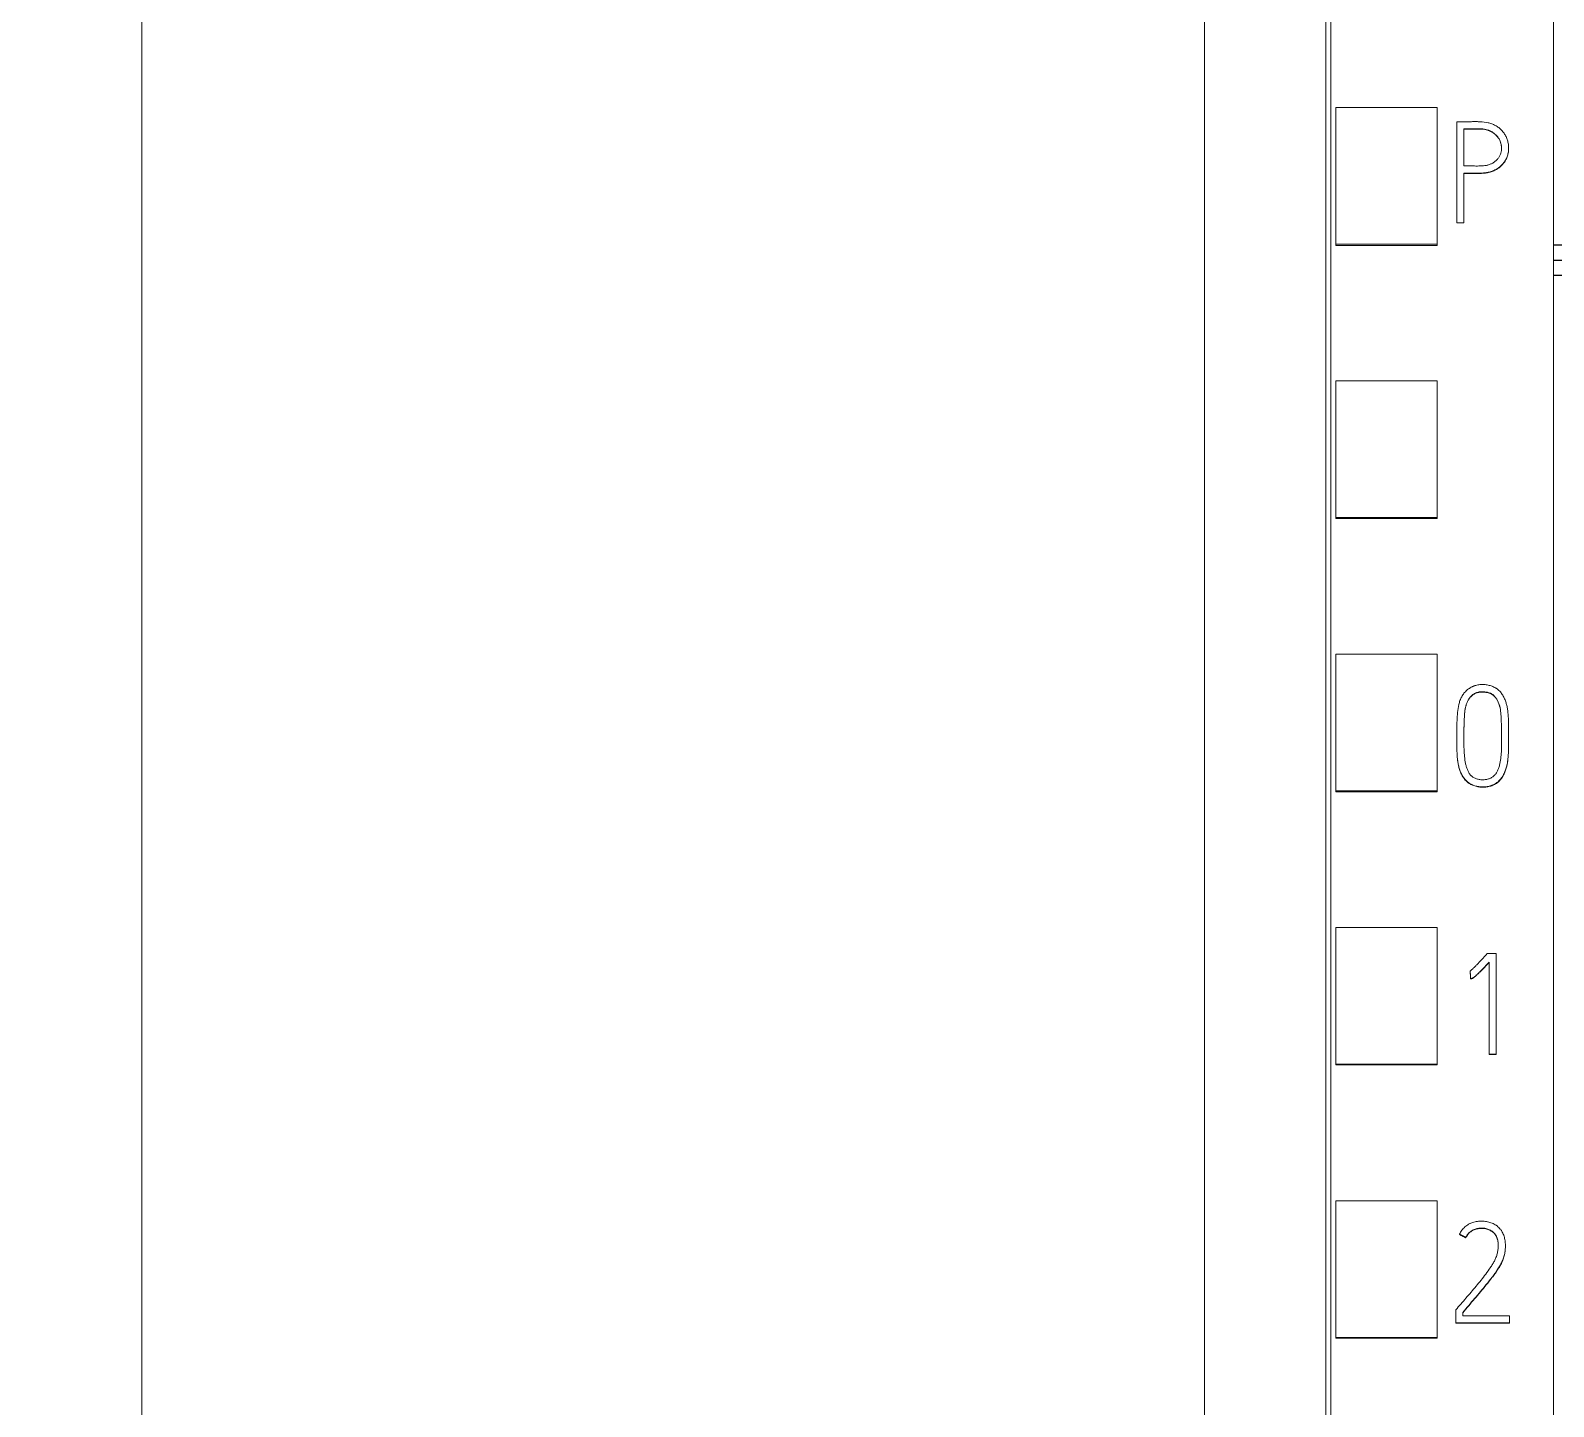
# Model space of a CAD drawing. Header units: millimetres. Extents: x 1359 to 3577, y 1333 to 3557.
# Drawn here: x 2875.67 to 2905.77, y 3245.28 to 3272.48 of the extents above; entities that cross this region are included whole.
import ezdxf

# ---------------------------------------------------------------- set-up
doc = ezdxf.new("R2010")
doc.units = ezdxf.units.MM
doc.set_wipeout_variables(frame=1)
doc.layers.add('000-PI-Oprema', color=30, linetype='Continuous', lineweight=5)
doc.layers.add('002-PI-Kabelska kanalica', color=150, linetype='Continuous')

# ---------------------------------------------------------------- blocks, each defined once
blk = doc.blocks.new('S7-1500 DQ HF - 6ES7522-1BL01-0AB0')
blk.add_wipeout([(0, 147), (34.8, 147), (34.8, 0), (0, 0)])
at = {"layer": '000-PI-Oprema', "color": 0, "linetype": 'ByBlock', "lineweight": 0}
for p, q in [((34.8, 134.681), (34.8, 21.262)), ((30.4, 23.585), (30.4, 132.4)), ((30.5, 85.17), (30.5, 87.872)), ((30.5, 87.872), (32.5, 87.872)), ((32.5, 85.17), (32.5, 87.872)), ((32.887, 87.592), (32.887, 85.597)), ((33.028, 86.718), (33.028, 87.451)), ((33.913, 87.066), (33.913, 87.072)), ((33.028, 85.597), (33.028, 86.577)), ((32.887, 85.597), (33.028, 85.597)), ((32.887, 85.597), (32.887, 85.591)), ((33.028, 85.591), (32.887, 85.591)), ((33.028, 85.597), (33.028, 85.591)), ((30.5, 85.149), (30.5, 85.17)), ((30.5, 85.17), (32.5, 85.17)), ((30.5, 85.149), (32.5, 85.149)), ((32.5, 85.149), (32.5, 85.17)), ((30.5, 79.769), (30.5, 82.471)), ((30.5, 82.471), (32.5, 82.471)), ((32.5, 79.769), (32.5, 82.471)), ((30.5, 79.769), (32.5, 79.769)), ((30.5, 79.75), (30.5, 79.769)), ((32.5, 79.75), (32.5, 79.769)), ((30.5, 79.75), (32.5, 79.75)), ((30.5, 74.367), (30.5, 77.069)), ((30.5, 77.069), (32.5, 77.069)), ((32.5, 74.367), (32.5, 77.069)), ((32.888, 75.469), (32.888, 75.462)), ((33.912, 75.42), (33.912, 75.427)), ((30.5, 74.35), (30.5, 74.367)), ((30.5, 74.367), (32.5, 74.367)), ((30.5, 74.35), (32.5, 74.35)), ((32.5, 74.35), (32.5, 74.367)), ((30.5, 68.966), (30.5, 71.667)), ((30.5, 71.667), (32.5, 71.667)), ((32.5, 68.966), (32.5, 71.667)), ((33.664, 71.151), (33.489, 71.151)), ((33.664, 69.163), (33.664, 71.151)), ((33.153, 70.806), (33.153, 70.8)), ((33.525, 70.98), (33.525, 69.163)), ((33.161, 70.658), (33.161, 70.652)), ((30.5, 68.966), (32.5, 68.966)), ((30.5, 68.95), (30.5, 68.966)), ((30.5, 68.95), (32.5, 68.95)), ((32.5, 68.95), (32.5, 68.966)), ((33.525, 69.163), (33.525, 69.156)), ((33.525, 69.163), (33.664, 69.163)), ((33.664, 69.156), (33.525, 69.156)), ((33.664, 69.163), (33.664, 69.156)), ((30.5, 63.564), (30.5, 66.266)), ((30.5, 66.266), (32.5, 66.266)), ((32.5, 63.564), (32.5, 66.266)), ((32.942, 65.604), (32.942, 65.598)), ((33.067, 65.54), (33.067, 65.534)), ((33.849, 65.372), (33.849, 65.378)), ((32.867, 64.108), (32.867, 63.853)), ((32.867, 63.853), (32.867, 63.847)), ((32.867, 63.853), (33.933, 63.853)), ((33.933, 63.847), (32.867, 63.847)), ((33.006, 63.992), (33.006, 64.058)), ((33.933, 63.992), (33.006, 63.992)), ((33.933, 63.853), (33.933, 63.992)), ((33.933, 63.853), (33.933, 63.847)), ((30.5, 63.564), (32.5, 63.564)), ((30.5, 63.55), (30.5, 63.564)), ((30.5, 63.55), (32.5, 63.55)), ((32.5, 63.55), (32.5, 63.564))]:
    blk.add_line(p, q, dxfattribs=at)
for points, knots in [([(30.3, 23.299), (30.3, 26.64), (30.3, 34.605), (30.3, 47.245), (30.3, 62.731), (30.3, 77.025), (30.3, 91.235), (30.3, 105.802), (30.3, 119.972), (30.3, 129.542), (30.3, 132.586)], [0, 0, 0, 0, 0.091483, 0.21812, 0.346206, 0.515858, 0.610111, 0.736264, 0.916066, 1, 1, 1, 1]), ([(6.9, 129.52), (6.9, 127.497), (6.9, 118.948), (6.9, 105.802), (6.9, 91.235), (6.9, 77.025), (6.9, 62.731), (6.9, 47.245), (6.9, 34.486), (6.9, 25.605), (6.9, 21.348), (6.9, 20.55)], [0, 0, 0, 0, 0.055935, 0.236292, 0.362833, 0.457376, 0.627551, 0.756032, 0.883059, 0.978086, 1, 1, 1, 1]), ([(27.9, 129.52), (27.9, 127.497), (27.9, 118.948), (27.9, 105.802), (27.9, 91.235), (27.9, 77.025), (27.9, 62.731), (27.9, 47.245), (27.9, 34.486), (27.9, 25.605), (27.9, 21.348), (27.9, 20.55)], [0, 0, 0, 0, 0.055935, 0.236292, 0.362833, 0.457376, 0.627551, 0.756032, 0.883059, 0.978086, 1, 1, 1, 1]), ([(33.028, 86.577), (33.08, 86.577), (33.132, 86.577), (33.235, 86.576), (33.287, 86.575), (33.364, 86.577), (33.39, 86.578), (33.428, 86.582), (33.441, 86.583), (33.467, 86.586), (33.48, 86.588), (33.518, 86.595), (33.543, 86.601), (33.592, 86.617), (33.616, 86.627), (33.651, 86.644), (33.663, 86.65), (33.685, 86.663), (33.696, 86.67), (33.728, 86.692), (33.748, 86.709), (33.776, 86.735), (33.785, 86.745), (33.802, 86.764), (33.811, 86.774), (33.834, 86.804), (33.848, 86.826), (33.865, 86.86), (33.871, 86.872), (33.881, 86.896), (33.886, 86.908), (33.898, 86.945), (33.903, 86.97), (33.909, 87.008), (33.911, 87.021), (33.913, 87.047), (33.913, 87.06), (33.913, 87.099), (33.911, 87.125), (33.905, 87.163), (33.903, 87.175), (33.897, 87.201), (33.894, 87.213), (33.882, 87.25), (33.873, 87.274), (33.856, 87.309), (33.85, 87.32), (33.837, 87.343), (33.83, 87.354), (33.808, 87.386), (33.791, 87.406), (33.756, 87.443), (33.736, 87.46), (33.706, 87.484), (33.695, 87.491), (33.673, 87.506), (33.662, 87.512), (33.628, 87.531), (33.605, 87.541), (33.568, 87.555), (33.556, 87.559), (33.531, 87.566), (33.518, 87.569), (33.455, 87.583), (33.404, 87.589), (33.327, 87.593), (33.301, 87.594), (33.249, 87.594), (33.198, 87.594), (33.146, 87.593), (33.094, 87.592), (33.016, 87.592), (32.939, 87.592), (32.887, 87.592)], [0, 0, 0, 0, 0.0625, 0.0625, 0.125, 0.125, 0.15625, 0.15625, 0.171875, 0.171875, 0.1875, 0.1875, 0.21875, 0.21875, 0.25, 0.25, 0.265625, 0.265625, 0.28125, 0.28125, 0.3125, 0.3125, 0.328125, 0.328125, 0.34375, 0.34375, 0.375, 0.375, 0.390625, 0.390625, 0.40625, 0.40625, 0.4375, 0.4375, 0.453125, 0.453125, 0.46875, 0.46875, 0.5, 0.5, 0.515625, 0.515625, 0.53125, 0.53125, 0.5625, 0.5625, 0.578125, 0.578125, 0.59375, 0.59375, 0.625, 0.625, 0.65625, 0.65625, 0.671875, 0.671875, 0.6875, 0.6875, 0.71875, 0.71875, 0.734375, 0.734375, 0.75, 0.75, 0.8125, 0.8125, 0.84375, 0.84375, 0.875, 0.90625, 0.90625, 0.9375, 1, 1, 1, 1]), ([(33.028, 87.451), (33.067, 87.452), (33.106, 87.451), (33.164, 87.451), (33.183, 87.451), (33.222, 87.452), (33.241, 87.452), (33.299, 87.454), (33.338, 87.454), (33.396, 87.45), (33.415, 87.448), (33.454, 87.442), (33.473, 87.438), (33.501, 87.429), (33.511, 87.426), (33.53, 87.419), (33.539, 87.415), (33.566, 87.403), (33.583, 87.393), (33.608, 87.377), (33.617, 87.371), (33.633, 87.36), (33.64, 87.353), (33.663, 87.334), (33.676, 87.32), (33.695, 87.297), (33.701, 87.289), (33.713, 87.273), (33.718, 87.264), (33.733, 87.238), (33.741, 87.22), (33.752, 87.193), (33.755, 87.183), (33.76, 87.164), (33.762, 87.154), (33.768, 87.125), (33.771, 87.105), (33.772, 87.076), (33.772, 87.066), (33.771, 87.046), (33.77, 87.036), (33.766, 87.006), (33.762, 86.987), (33.753, 86.959), (33.75, 86.95), (33.742, 86.931), (33.738, 86.922), (33.724, 86.896), (33.713, 86.879), (33.695, 86.856), (33.688, 86.848), (33.675, 86.834), (33.667, 86.827), (33.645, 86.807), (33.629, 86.795), (33.604, 86.779), (33.595, 86.774), (33.578, 86.765), (33.568, 86.761), (33.541, 86.749), (33.522, 86.742), (33.493, 86.734), (33.484, 86.732), (33.464, 86.728), (33.454, 86.727), (33.425, 86.722), (33.405, 86.721), (33.365, 86.718), (33.345, 86.718), (33.306, 86.717), (33.266, 86.717), (33.227, 86.718), (33.187, 86.718), (33.167, 86.718), (33.108, 86.718), (33.068, 86.718), (33.028, 86.718)], [0, 0, 0, 0, 0.0625, 0.0625, 0.09375, 0.09375, 0.125, 0.125, 0.1875, 0.1875, 0.21875, 0.21875, 0.25, 0.25, 0.265625, 0.265625, 0.28125, 0.28125, 0.3125, 0.3125, 0.328125, 0.328125, 0.34375, 0.34375, 0.375, 0.375, 0.390625, 0.390625, 0.40625, 0.40625, 0.4375, 0.4375, 0.453125, 0.453125, 0.46875, 0.46875, 0.5, 0.5, 0.515625, 0.515625, 0.53125, 0.53125, 0.5625, 0.5625, 0.578125, 0.578125, 0.59375, 0.59375, 0.625, 0.625, 0.640625, 0.640625, 0.65625, 0.65625, 0.6875, 0.6875, 0.703125, 0.703125, 0.71875, 0.71875, 0.75, 0.75, 0.765625, 0.765625, 0.78125, 0.78125, 0.8125, 0.8125, 0.84375, 0.84375, 0.875, 0.90625, 0.90625, 0.9375, 0.9375, 1, 1, 1, 1]), ([(33.772, 87.066), (33.772, 87.069), (33.772, 87.072), (33.771, 87.085), (33.771, 87.095), (33.769, 87.115), (33.767, 87.124), (33.762, 87.154), (33.756, 87.173), (33.746, 87.201), (33.743, 87.21), (33.734, 87.228), (33.721, 87.254), (33.705, 87.279), (33.686, 87.302), (33.68, 87.309), (33.666, 87.324), (33.659, 87.331), (33.637, 87.351), (33.621, 87.363), (33.596, 87.379), (33.587, 87.384), (33.57, 87.394), (33.561, 87.398), (33.534, 87.411), (33.516, 87.418), (33.478, 87.43), (33.459, 87.435), (33.42, 87.441), (33.4, 87.444), (33.342, 87.448), (33.302, 87.448), (33.244, 87.446), (33.224, 87.446), (33.185, 87.445), (33.165, 87.445), (33.107, 87.445), (33.067, 87.446), (33.028, 87.445)], [0, 0, 0, 0, 0.009533, 0.009533, 0.040485, 0.040485, 0.071437, 0.071437, 0.133342, 0.133342, 0.164294, 0.164294, 0.195246, 0.25715, 0.25715, 0.288102, 0.288102, 0.319054, 0.319054, 0.380958, 0.380958, 0.41191, 0.41191, 0.442862, 0.442862, 0.504767, 0.504767, 0.566671, 0.566671, 0.628575, 0.628575, 0.752383, 0.752383, 0.814287, 0.814287, 0.876192, 0.876192, 1, 1, 1, 1]), ([(33.913, 87.066), (33.913, 87.041), (33.911, 87.016), (33.906, 86.979), (33.903, 86.966), (33.897, 86.941), (33.894, 86.928), (33.882, 86.891), (33.872, 86.867), (33.849, 86.822), (33.835, 86.8), (33.811, 86.769), (33.803, 86.759), (33.786, 86.739), (33.777, 86.73), (33.749, 86.703), (33.729, 86.687), (33.697, 86.665), (33.686, 86.658), (33.663, 86.644), (33.652, 86.638), (33.617, 86.621), (33.593, 86.611), (33.556, 86.599), (33.544, 86.596), (33.518, 86.589), (33.506, 86.587), (33.442, 86.575), (33.391, 86.572), (33.287, 86.569), (33.236, 86.57), (33.132, 86.571), (33.08, 86.571), (33.028, 86.571)], [0, 0, 0, 0, 0.065171, 0.065171, 0.098558, 0.098558, 0.131944, 0.131944, 0.198718, 0.198718, 0.265491, 0.265491, 0.298878, 0.298878, 0.332265, 0.332265, 0.399038, 0.399038, 0.432425, 0.432425, 0.465812, 0.465812, 0.532585, 0.532585, 0.565972, 0.565972, 0.599359, 0.599359, 0.732906, 0.732906, 0.866453, 0.866453, 1, 1, 1, 1]), ([(33.229, 76.44), (33.254, 76.45), (33.28, 76.457), (33.333, 76.466), (33.36, 76.469), (33.414, 76.47), (33.441, 76.468), (33.494, 76.46), (33.521, 76.455), (33.56, 76.443), (33.572, 76.439), (33.598, 76.43), (33.622, 76.419), (33.646, 76.406), (33.663, 76.396), (33.669, 76.392), (33.68, 76.385), (33.686, 76.381), (33.713, 76.361), (33.732, 76.342), (33.759, 76.312), (33.767, 76.301), (33.783, 76.279), (33.79, 76.268), (33.811, 76.234), (33.823, 76.21), (33.845, 76.161), (33.854, 76.135), (33.865, 76.097), (33.869, 76.084), (33.876, 76.058), (33.885, 76.019), (33.899, 75.927), (33.905, 75.848), (33.909, 75.742), (33.91, 75.689), (33.912, 75.583), (33.912, 75.53), (33.912, 75.424), (33.912, 75.318), (33.91, 75.212), (33.907, 75.106), (33.905, 75.053), (33.894, 74.948), (33.885, 74.896), (33.868, 74.831), (33.864, 74.818), (33.856, 74.792), (33.852, 74.779), (33.837, 74.741), (33.827, 74.716), (33.808, 74.68), (33.802, 74.668), (33.788, 74.645), (33.781, 74.634), (33.757, 74.601), (33.74, 74.581), (33.711, 74.553), (33.701, 74.544), (33.685, 74.531), (33.679, 74.527), (33.668, 74.52), (33.662, 74.516), (33.634, 74.498), (33.609, 74.486), (33.571, 74.472), (33.558, 74.468), (33.532, 74.46), (33.519, 74.457), (33.479, 74.45), (33.453, 74.447), (33.412, 74.445), (33.399, 74.445), (33.371, 74.446), (33.358, 74.447), (33.317, 74.451), (33.291, 74.456), (33.252, 74.466), (33.239, 74.471), (33.214, 74.48), (33.201, 74.485), (33.164, 74.502), (33.141, 74.515), (33.108, 74.539), (33.097, 74.548), (33.077, 74.566), (33.067, 74.576), (33.04, 74.606), (33.024, 74.627), (33.002, 74.661), (32.995, 74.673), (32.982, 74.697), (32.976, 74.709), (32.959, 74.746), (32.95, 74.771), (32.938, 74.809), (32.934, 74.822), (32.927, 74.849), (32.924, 74.862), (32.916, 74.902), (32.911, 74.928), (32.893, 75.061), (32.891, 75.168), (32.888, 75.329), (32.888, 75.382), (32.888, 75.489), (32.888, 75.543), (32.889, 75.65), (32.89, 75.703), (32.895, 75.81), (32.899, 75.863), (32.91, 75.969), (32.917, 76.022), (32.935, 76.1), (32.942, 76.126), (32.956, 76.165), (32.961, 76.178), (32.972, 76.203), (32.978, 76.216), (32.998, 76.252), (33.013, 76.274), (33.039, 76.307), (33.048, 76.317), (33.067, 76.337), (33.077, 76.346), (33.108, 76.373), (33.13, 76.39), (33.166, 76.411), (33.178, 76.418), (33.197, 76.427), (33.206, 76.431), (33.218, 76.436), (33.222, 76.438), (33.226, 76.439), (33.227, 76.439), (33.229, 76.44)], [0, 0, 0, 0, 0.015625, 0.015625, 0.03125, 0.03125, 0.046875, 0.046875, 0.0625, 0.0625, 0.070312, 0.070312, 0.078125, 0.085937, 0.085937, 0.089844, 0.089844, 0.09375, 0.09375, 0.109375, 0.109375, 0.117187, 0.117187, 0.125, 0.125, 0.140625, 0.140625, 0.15625, 0.15625, 0.164062, 0.164062, 0.171875, 0.1875, 0.21875, 0.21875, 0.25, 0.25, 0.28125, 0.28125, 0.3125, 0.34375, 0.34375, 0.375, 0.375, 0.40625, 0.40625, 0.414062, 0.414062, 0.421875, 0.421875, 0.4375, 0.4375, 0.445312, 0.445312, 0.453125, 0.453125, 0.46875, 0.46875, 0.476562, 0.476562, 0.480469, 0.480469, 0.484375, 0.484375, 0.5, 0.5, 0.507812, 0.507812, 0.515625, 0.515625, 0.53125, 0.53125, 0.539063, 0.539063, 0.546875, 0.546875, 0.5625, 0.5625, 0.570313, 0.570313, 0.578125, 0.578125, 0.59375, 0.59375, 0.601563, 0.601563, 0.609375, 0.609375, 0.625, 0.625, 0.632813, 0.632813, 0.640625, 0.640625, 0.65625, 0.65625, 0.664063, 0.664063, 0.671875, 0.671875, 0.6875, 0.6875, 0.75, 0.75, 0.78125, 0.78125, 0.8125, 0.8125, 0.84375, 0.84375, 0.875, 0.875, 0.90625, 0.90625, 0.921875, 0.921875, 0.929688, 0.929688, 0.9375, 0.9375, 0.953125, 0.953125, 0.960938, 0.960938, 0.96875, 0.96875, 0.984375, 0.984375, 0.992187, 0.992187, 0.996094, 0.998047, 0.999023, 0.999023, 1, 1, 1, 1]), ([(33.572, 76.287), (33.592, 76.276), (33.609, 76.263), (33.641, 76.231), (33.656, 76.214), (33.681, 76.177), (33.692, 76.157), (33.711, 76.117), (33.719, 76.096), (33.741, 76.032), (33.749, 75.989), (33.758, 75.922), (33.76, 75.9), (33.763, 75.856), (33.764, 75.833), (33.77, 75.722), (33.772, 75.632), (33.774, 75.454), (33.773, 75.364), (33.771, 75.23), (33.77, 75.163), (33.767, 75.096), (33.763, 75.051), (33.761, 75.029), (33.753, 74.963), (33.745, 74.919), (33.728, 74.854), (33.722, 74.833), (33.71, 74.801), (33.706, 74.791), (33.697, 74.77), (33.688, 74.75), (33.677, 74.73), (33.665, 74.711), (33.658, 74.702), (33.637, 74.676), (33.621, 74.66), (33.594, 74.64), (33.584, 74.634), (33.565, 74.623), (33.555, 74.618), (33.534, 74.609), (33.523, 74.605), (33.502, 74.599), (33.491, 74.596), (33.458, 74.59), (33.436, 74.587), (33.402, 74.586), (33.391, 74.586), (33.368, 74.587), (33.357, 74.588), (33.324, 74.593), (33.302, 74.597), (33.27, 74.608), (33.26, 74.612), (33.239, 74.621), (33.219, 74.631), (33.2, 74.644), (33.187, 74.654), (33.183, 74.658), (33.174, 74.665), (33.17, 74.669), (33.159, 74.681), (33.152, 74.69), (33.138, 74.708), (33.132, 74.717), (33.115, 74.747), (33.105, 74.767), (33.089, 74.808), (33.082, 74.829), (33.073, 74.862), (33.07, 74.873), (33.064, 74.894), (33.057, 74.927), (33.051, 74.96), (33.042, 75.025), (33.039, 75.069), (33.031, 75.201), (33.029, 75.289), (33.029, 75.421), (33.03, 75.466), (33.03, 75.554), (33.031, 75.686), (33.035, 75.818), (33.046, 75.928), (33.049, 75.95), (33.055, 75.994), (33.059, 76.015), (33.067, 76.048), (33.07, 76.058), (33.076, 76.079), (33.08, 76.09), (33.092, 76.121), (33.101, 76.141), (33.117, 76.169), (33.123, 76.179), (33.135, 76.197), (33.142, 76.206), (33.163, 76.231), (33.178, 76.247), (33.204, 76.268), (33.213, 76.275), (33.231, 76.287), (33.241, 76.292), (33.27, 76.307), (33.291, 76.313), (33.335, 76.323), (33.357, 76.325), (33.401, 76.326), (33.423, 76.325), (33.467, 76.32), (33.489, 76.317), (33.521, 76.308), (33.531, 76.305), (33.547, 76.299), (33.552, 76.297), (33.559, 76.294), (33.562, 76.292), (33.567, 76.29), (33.569, 76.289), (33.572, 76.287)], [0, 0, 0, 0, 0.015625, 0.015625, 0.03125, 0.03125, 0.046875, 0.046875, 0.0625, 0.0625, 0.09375, 0.09375, 0.109375, 0.109375, 0.125, 0.125, 0.1875, 0.1875, 0.25, 0.25, 0.28125, 0.296875, 0.296875, 0.3125, 0.3125, 0.34375, 0.34375, 0.359375, 0.359375, 0.367188, 0.367188, 0.375, 0.382813, 0.382813, 0.390625, 0.390625, 0.40625, 0.40625, 0.414063, 0.414063, 0.421875, 0.421875, 0.429688, 0.429688, 0.4375, 0.4375, 0.453125, 0.453125, 0.460938, 0.460938, 0.46875, 0.46875, 0.484375, 0.484375, 0.492188, 0.492188, 0.5, 0.507813, 0.507813, 0.511719, 0.511719, 0.515625, 0.515625, 0.523438, 0.523438, 0.53125, 0.53125, 0.546875, 0.546875, 0.5625, 0.5625, 0.570313, 0.570313, 0.578125, 0.59375, 0.59375, 0.625, 0.625, 0.6875, 0.6875, 0.71875, 0.71875, 0.75, 0.8125, 0.8125, 0.828125, 0.828125, 0.84375, 0.84375, 0.851562, 0.851562, 0.859375, 0.859375, 0.875, 0.875, 0.882812, 0.882812, 0.890625, 0.890625, 0.90625, 0.90625, 0.914062, 0.914062, 0.921875, 0.921875, 0.9375, 0.9375, 0.953125, 0.953125, 0.96875, 0.96875, 0.984375, 0.984375, 0.992187, 0.992187, 0.996094, 0.996094, 0.998047, 0.998047, 1, 1, 1, 1]), ([(33.572, 76.281), (33.552, 76.292), (33.531, 76.3), (33.499, 76.308), (33.488, 76.31), (33.466, 76.314), (33.455, 76.315), (33.421, 76.319), (33.399, 76.32), (33.355, 76.318), (33.332, 76.316), (33.299, 76.309), (33.288, 76.306), (33.267, 76.298), (33.257, 76.294), (33.237, 76.284), (33.227, 76.278), (33.208, 76.266), (33.199, 76.259), (33.182, 76.244), (33.174, 76.236), (33.159, 76.22), (33.151, 76.212), (33.13, 76.185), (33.118, 76.166), (33.102, 76.137), (33.097, 76.127), (33.088, 76.106), (33.084, 76.096), (33.073, 76.064), (33.067, 76.042), (33.052, 75.977), (33.047, 75.933), (33.039, 75.845), (33.036, 75.8), (33.032, 75.711), (33.031, 75.667), (33.03, 75.577), (33.03, 75.533), (33.03, 75.45), (33.029, 75.411), (33.029, 75.373)], [0, 0, 0, 0, 0.050692, 0.050692, 0.076038, 0.076038, 0.101384, 0.101384, 0.152076, 0.152076, 0.202768, 0.202768, 0.228114, 0.228114, 0.25346, 0.25346, 0.278806, 0.278806, 0.304152, 0.304152, 0.329498, 0.329498, 0.354844, 0.354844, 0.405536, 0.405536, 0.430882, 0.430882, 0.456228, 0.456228, 0.506919, 0.506919, 0.608303, 0.608303, 0.709687, 0.709687, 0.811071, 0.811071, 0.912455, 0.912455, 1, 1, 1, 1]), ([(33.773, 75.469), (33.773, 75.495), (33.773, 75.521), (33.772, 75.635), (33.769, 75.723), (33.763, 75.855), (33.76, 75.899), (33.749, 75.986), (33.74, 76.029), (33.722, 76.081), (33.718, 76.091), (33.71, 76.112), (33.705, 76.122), (33.691, 76.152), (33.68, 76.172), (33.661, 76.199), (33.655, 76.208), (33.64, 76.225), (33.625, 76.242), (33.609, 76.256), (33.595, 76.266), (33.591, 76.269), (33.582, 76.275), (33.577, 76.278), (33.572, 76.281)], [0, 0, 0, 0, 0.088977, 0.088977, 0.392651, 0.392651, 0.544488, 0.544488, 0.696326, 0.696326, 0.734285, 0.734285, 0.772244, 0.772244, 0.848163, 0.848163, 0.886122, 0.886122, 0.924081, 0.962041, 0.962041, 0.98102, 0.98102, 1, 1, 1, 1]), ([(32.888, 75.462), (32.888, 75.399), (32.888, 75.335), (32.89, 75.217), (32.891, 75.164), (32.895, 75.083), (32.897, 75.056), (32.901, 75.003), (32.904, 74.976), (32.915, 74.896), (32.925, 74.843), (32.945, 74.778), (32.95, 74.766), (32.959, 74.74), (32.964, 74.728), (32.981, 74.691), (32.994, 74.668), (33.015, 74.634), (33.023, 74.623), (33.039, 74.601), (33.048, 74.591), (33.075, 74.561), (33.095, 74.543), (33.127, 74.519), (33.139, 74.511), (33.162, 74.497), (33.174, 74.491), (33.211, 74.474), (33.236, 74.465), (33.275, 74.454), (33.288, 74.451), (33.315, 74.446), (33.328, 74.444), (33.368, 74.439), (33.395, 74.438), (33.436, 74.44), (33.45, 74.441), (33.476, 74.443), (33.49, 74.445), (33.529, 74.453), (33.555, 74.46), (33.593, 74.474), (33.606, 74.479), (33.63, 74.491), (33.642, 74.497), (33.677, 74.518), (33.698, 74.534), (33.738, 74.572), (33.755, 74.592), (33.779, 74.625), (33.786, 74.637), (33.8, 74.66), (33.807, 74.672), (33.826, 74.708), (33.836, 74.732), (33.855, 74.782), (33.863, 74.808), (33.877, 74.86), (33.883, 74.887), (33.892, 74.94), (33.903, 75.019), (33.907, 75.099), (33.91, 75.206), (33.912, 75.295), (33.912, 75.385), (33.912, 75.421)], [0, 0, 0, 0, 0.074801, 0.074801, 0.137845, 0.137845, 0.169367, 0.169367, 0.200889, 0.200889, 0.263933, 0.263933, 0.279694, 0.279694, 0.295455, 0.295455, 0.326976, 0.326976, 0.342737, 0.342737, 0.358498, 0.358498, 0.39002, 0.39002, 0.405781, 0.405781, 0.421542, 0.421542, 0.453064, 0.453064, 0.468825, 0.468825, 0.484586, 0.484586, 0.516108, 0.516108, 0.531869, 0.531869, 0.54763, 0.54763, 0.579151, 0.579151, 0.594912, 0.594912, 0.610673, 0.610673, 0.642195, 0.642195, 0.673717, 0.673717, 0.689478, 0.689478, 0.705239, 0.705239, 0.736761, 0.736761, 0.768283, 0.768283, 0.799805, 0.799805, 0.831326, 0.89437, 0.89437, 0.957414, 1, 1, 1, 1]), ([(33.489, 71.151), (33.462, 71.121), (33.435, 71.091), (33.381, 71.032), (33.353, 71.003), (33.312, 70.959), (33.298, 70.944), (33.27, 70.915), (33.256, 70.901), (33.228, 70.873), (33.213, 70.859), (33.183, 70.832), (33.168, 70.819), (33.153, 70.806)], [0, 0, 0, 0, 0.25, 0.25, 0.5, 0.5, 0.625, 0.625, 0.75, 0.75, 0.875, 0.875, 1, 1, 1, 1]), ([(33.161, 70.658), (33.167, 70.658), (33.172, 70.659), (33.182, 70.661), (33.187, 70.662), (33.197, 70.666), (33.201, 70.668), (33.21, 70.673), (33.214, 70.676), (33.227, 70.685), (33.235, 70.691), (33.251, 70.704), (33.259, 70.711), (33.282, 70.731), (33.297, 70.745), (33.326, 70.773), (33.341, 70.788), (33.384, 70.831), (33.413, 70.861), (33.469, 70.92), (33.497, 70.95), (33.525, 70.98)], [0, 0, 0, 0, 0.03125, 0.03125, 0.0625, 0.0625, 0.09375, 0.09375, 0.125, 0.125, 0.1875, 0.1875, 0.25, 0.25, 0.375, 0.375, 0.5, 0.5, 0.75, 0.75, 1, 1, 1, 1]), ([(33.525, 70.973), (33.497, 70.943), (33.469, 70.914), (33.413, 70.854), (33.384, 70.825), (33.341, 70.781), (33.326, 70.767), (33.297, 70.739), (33.282, 70.725), (33.259, 70.704), (33.251, 70.698), (33.235, 70.685), (33.227, 70.679), (33.214, 70.67), (33.21, 70.667), (33.201, 70.662), (33.197, 70.66), (33.187, 70.656), (33.182, 70.655), (33.172, 70.653), (33.167, 70.652), (33.161, 70.652)], [0, 0, 0, 0, 0.25, 0.25, 0.5, 0.5, 0.625, 0.625, 0.75, 0.75, 0.8125, 0.8125, 0.875, 0.875, 0.90625, 0.90625, 0.9375, 0.9375, 0.96875, 0.96875, 1, 1, 1, 1]), ([(33.067, 65.54), (33.079, 65.564), (33.092, 65.586), (33.116, 65.616), (33.125, 65.626), (33.144, 65.644), (33.154, 65.652), (33.185, 65.675), (33.208, 65.687), (33.256, 65.707), (33.281, 65.714), (33.319, 65.722), (33.332, 65.723), (33.358, 65.726), (33.371, 65.726), (33.41, 65.726), (33.435, 65.723), (33.473, 65.714), (33.486, 65.711), (33.511, 65.702), (33.523, 65.698), (33.558, 65.681), (33.58, 65.668), (33.61, 65.643), (33.62, 65.634), (33.638, 65.615), (33.646, 65.605), (33.657, 65.589), (33.66, 65.584), (33.667, 65.573), (33.676, 65.555), (33.683, 65.537), (33.691, 65.512), (33.695, 65.5), (33.7, 65.474), (33.702, 65.462), (33.705, 65.436), (33.706, 65.423), (33.708, 65.397), (33.708, 65.384), (33.708, 65.358), (33.708, 65.345), (33.706, 65.319), (33.704, 65.307), (33.699, 65.268), (33.694, 65.243), (33.684, 65.205), (33.681, 65.193), (33.673, 65.168), (33.668, 65.156), (33.653, 65.12), (33.642, 65.097), (33.619, 65.051), (33.606, 65.029), (33.579, 64.986), (33.565, 64.964), (33.523, 64.9), (33.493, 64.858), (33.4, 64.735), (33.335, 64.655), (33.236, 64.537), (33.203, 64.498), (33.136, 64.419), (33.103, 64.38), (33.036, 64.302), (33.002, 64.264), (32.935, 64.186), (32.901, 64.147), (32.867, 64.108)], [0, 0, 0, 0, 0.03125, 0.03125, 0.046875, 0.046875, 0.0625, 0.0625, 0.09375, 0.09375, 0.125, 0.125, 0.140625, 0.140625, 0.15625, 0.15625, 0.1875, 0.1875, 0.203125, 0.203125, 0.21875, 0.21875, 0.25, 0.25, 0.265625, 0.265625, 0.28125, 0.28125, 0.289063, 0.289063, 0.296875, 0.3125, 0.3125, 0.328125, 0.328125, 0.34375, 0.34375, 0.359375, 0.359375, 0.375, 0.375, 0.390625, 0.390625, 0.40625, 0.40625, 0.4375, 0.4375, 0.453125, 0.453125, 0.46875, 0.46875, 0.5, 0.5, 0.53125, 0.53125, 0.5625, 0.5625, 0.625, 0.625, 0.75, 0.75, 0.8125, 0.8125, 0.875, 0.875, 0.9375, 0.9375, 1, 1, 1, 1]), ([(33.006, 64.058), (33.045, 64.104), (33.084, 64.15), (33.162, 64.242), (33.201, 64.288), (33.279, 64.38), (33.318, 64.425), (33.396, 64.518), (33.434, 64.564), (33.51, 64.658), (33.548, 64.705), (33.603, 64.777), (33.621, 64.801), (33.656, 64.85), (33.673, 64.875), (33.706, 64.925), (33.722, 64.951), (33.753, 65.003), (33.767, 65.029), (33.786, 65.07), (33.792, 65.084), (33.803, 65.112), (33.808, 65.126), (33.822, 65.17), (33.829, 65.199), (33.841, 65.258), (33.845, 65.288), (33.848, 65.333), (33.849, 65.348), (33.85, 65.378), (33.849, 65.393), (33.847, 65.439), (33.844, 65.469), (33.836, 65.513), (33.833, 65.528), (33.825, 65.557), (33.821, 65.572), (33.81, 65.6), (33.804, 65.614), (33.791, 65.641), (33.784, 65.654), (33.771, 65.673), (33.767, 65.679), (33.758, 65.692), (33.753, 65.698), (33.739, 65.715), (33.729, 65.726), (33.707, 65.748), (33.696, 65.758), (33.678, 65.772), (33.672, 65.776), (33.659, 65.785), (33.653, 65.789), (33.62, 65.808), (33.592, 65.82), (33.549, 65.835), (33.535, 65.84), (33.505, 65.848), (33.49, 65.851), (33.46, 65.856), (33.445, 65.858), (33.415, 65.86), (33.4, 65.861), (33.37, 65.862), (33.355, 65.862), (33.325, 65.861), (33.31, 65.859), (33.264, 65.854), (33.235, 65.848), (33.192, 65.834), (33.177, 65.829), (33.157, 65.82), (33.15, 65.817), (33.136, 65.81), (33.129, 65.806), (33.097, 65.787), (33.072, 65.769), (33.038, 65.739), (33.027, 65.728), (33.007, 65.706), (32.997, 65.694), (32.97, 65.658), (32.955, 65.632), (32.942, 65.604)], [0, 0, 0, 0, 0.0625, 0.0625, 0.125, 0.125, 0.1875, 0.1875, 0.25, 0.25, 0.3125, 0.3125, 0.34375, 0.34375, 0.375, 0.375, 0.40625, 0.40625, 0.4375, 0.4375, 0.453125, 0.453125, 0.46875, 0.46875, 0.5, 0.5, 0.53125, 0.53125, 0.546875, 0.546875, 0.5625, 0.5625, 0.59375, 0.59375, 0.609375, 0.609375, 0.625, 0.625, 0.640625, 0.640625, 0.65625, 0.65625, 0.664062, 0.664062, 0.671875, 0.671875, 0.6875, 0.6875, 0.703125, 0.703125, 0.710937, 0.710937, 0.71875, 0.71875, 0.75, 0.75, 0.765625, 0.765625, 0.78125, 0.78125, 0.796875, 0.796875, 0.8125, 0.8125, 0.828125, 0.828125, 0.84375, 0.84375, 0.875, 0.875, 0.890625, 0.890625, 0.898437, 0.898437, 0.90625, 0.90625, 0.9375, 0.9375, 0.953125, 0.953125, 0.96875, 0.96875, 1, 1, 1, 1]), ([(33.708, 65.369), (33.708, 65.38), (33.708, 65.39), (33.707, 65.413), (33.706, 65.426), (33.703, 65.452), (33.701, 65.465), (33.696, 65.49), (33.692, 65.503), (33.684, 65.528), (33.68, 65.54), (33.672, 65.558), (33.669, 65.563), (33.662, 65.575), (33.659, 65.58), (33.64, 65.608), (33.623, 65.626), (33.597, 65.647), (33.592, 65.651), (33.582, 65.659), (33.565, 65.67), (33.537, 65.685), (33.513, 65.695), (33.488, 65.704), (33.476, 65.708), (33.438, 65.716), (33.412, 65.719), (33.359, 65.72), (33.321, 65.717), (33.283, 65.708), (33.257, 65.701), (33.245, 65.696), (33.221, 65.687), (33.209, 65.681), (33.186, 65.669), (33.175, 65.662), (33.143, 65.639), (33.125, 65.621), (33.101, 65.59), (33.093, 65.58), (33.079, 65.557), (33.073, 65.546), (33.067, 65.534)], [0, 0, 0, 0, 0.034384, 0.034384, 0.076368, 0.076368, 0.118351, 0.118351, 0.160334, 0.160334, 0.202317, 0.202317, 0.223309, 0.223309, 0.244301, 0.244301, 0.328267, 0.328267, 0.349259, 0.349259, 0.370251, 0.412234, 0.454217, 0.454217, 0.496201, 0.496201, 0.580167, 0.580167, 0.664134, 0.706117, 0.706117, 0.7481, 0.7481, 0.790084, 0.790084, 0.832067, 0.832067, 0.916033, 0.916033, 0.958017, 0.958017, 1, 1, 1, 1]), ([(33.849, 65.372), (33.849, 65.366), (33.849, 65.361), (33.849, 65.34), (33.848, 65.325), (33.845, 65.28), (33.84, 65.25), (33.829, 65.191), (33.822, 65.162), (33.807, 65.118), (33.802, 65.104), (33.791, 65.076), (33.785, 65.062), (33.766, 65.021), (33.752, 64.994), (33.721, 64.943), (33.705, 64.917), (33.672, 64.867), (33.655, 64.843), (33.62, 64.794), (33.602, 64.77), (33.548, 64.698), (33.51, 64.651), (33.434, 64.557), (33.396, 64.511), (33.318, 64.419), (33.279, 64.373), (33.201, 64.281), (33.162, 64.236), (33.084, 64.144), (33.045, 64.098), (33.006, 64.052)], [0, 0, 0, 0, 0.010377, 0.010377, 0.038652, 0.038652, 0.095202, 0.095202, 0.151752, 0.151752, 0.180027, 0.180027, 0.208302, 0.208302, 0.264851, 0.264851, 0.321401, 0.321401, 0.377951, 0.377951, 0.434501, 0.434501, 0.547601, 0.547601, 0.660701, 0.660701, 0.7738, 0.7738, 0.8869, 0.8869, 1, 1, 1, 1])]:
    blk.add_open_spline(points, degree=3, knots=knots, dxfattribs=at)
for points, weights in [([(33.153, 70.806), (33.157, 70.732), (33.161, 70.658)], [0.500000018061, 0.499999981939, 0.500000018061]), ([(33.161, 70.652), (33.157, 70.726), (33.153, 70.8)], [0.499999996815, 0.500000003185, 0.499999996815]), ([(32.942, 65.604), (33.005, 65.572), (33.067, 65.54)], [0.500000104134, 0.499999895866, 0.500000104134]), ([(33.067, 65.534), (33.005, 65.566), (32.942, 65.598)], [0.500000092294, 0.499999907706, 0.500000092294])]:
    blk.add_rational_spline(points, weights, degree=2, dxfattribs=at)
blk = doc.blocks.new('6ES7590-1AB60-0AA0-montažna za 1500')
for p, q in [((46364.703, 47082.837), (46274.794, 47082.837)), ((46364.694, 47082.537), (46274.792, 47082.537)), ((46364.703, 47082.237), (46274.794, 47082.237))]:
    blk.add_line(p, q)

msp = doc.modelspace()

# ---------------------------------------------------------------- block references
msp.add_blockref('6ES7590-1AB60-0AA0-montažna za 1500', (-43423.223, -43814.604))

# ---------------------------------------------------------------- next in the draw order: block references
at = {"layer": '002-PI-Kabelska kanalica', "color": 0, "linetype": 'ByBlock', "lineweight": 0}
msp.add_blockref('S7-1500 DQ HF - 6ES7522-1BL01-0AB0', (2870.971, 3183.083), dxfattribs=at)

doc.saveas('drawing.dxf')
